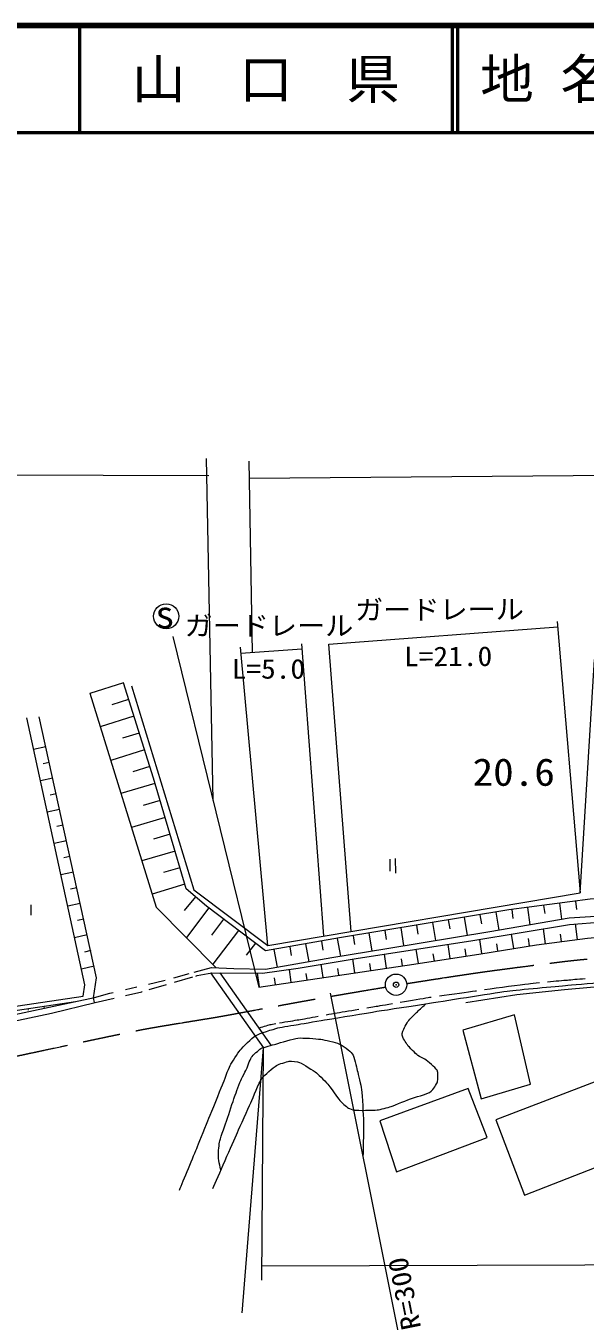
# Model space of a CAD drawing. Units: millimetres, scale not verified. Extents: x 40000 to 680000, y 20000 to 380000.
# Drawn here: x 327960 to 380194, y 260570 to 380000 of the extents above; entities that cross this region are included whole.
import ezdxf
from ezdxf.enums import TextEntityAlignment as Align

# ---------------------------------------------------------------- set-up
doc = ezdxf.new("R2010")
doc.units = ezdxf.units.MM
doc.header["$LTSCALE"] = 1000
doc.header["$PDMODE"] = 32
doc.header["$PDSIZE"] = 500
doc.linetypes.add('CHAIN', pattern=[18.5, 12, -1.5, 3.5, -1.5])
for name, color, linetype, lineweight in [('M-BGD', 7, 'Continuous', 13), ('M-BGD-OTRS1', 7, 'Continuous', 13), ('M-BMK', 2, 'CHAIN', 13), ('M-BMK-SRVR', 3, 'Continuous', 13), ('M-STR-HTXT', 7, 'Continuous', 13), ('M-TTL', 2, 'Continuous', 140), ('M-TTL-LINE', 7, 'Continuous', 50), ('M-TTL-TXT', 7, 'Continuous', 13)]:
    doc.layers.add(name, color=color, linetype=linetype, lineweight=lineweight)
doc.styles.add('ＭＳ ゴシック', font='')
doc.styles.get('ＭＳ ゴシック').set_extended_font_data('MS Gothic')

msp = doc.modelspace()

# ---------------------------------------------------------------- linework, layer by layer
at = {"layer": 'M-BGD'}
for p, q in [((337084, 318617), (333965, 317636)), ((337574, 317058), (336011, 316566)), ((338064, 315499), (334931, 314513)), ((338557, 313932), (336987, 313438)), ((329844, 312656), (328712, 312407)), ((339050, 312365), (335901, 311375)), ((330166, 311191), (329598, 311066)), ((339545, 310791), (337969, 310295)), ((330488, 309726), (329349, 309475)), ((330811, 308261), (330239, 308135)), ((340032, 309214), (336861, 308272)), ((340503, 307628), (338926, 307160)), ((331133, 306796), (329987, 306544)), ((340974, 306042), (337838, 305111)), ((331455, 305331), (330880, 305204)), ((331777, 303866), (330624, 303612)), ((341440, 304474), (339881, 304011)), ((332100, 302401), (331521, 302274)), ((341906, 302906), (338804, 301985)), ((362451, 302202), (362490, 300840)), ((342366, 301355), (340824, 300897)), ((361932, 302149), (361937, 301044)), ((332422, 300936), (331262, 300681)), ((342826, 299805), (339760, 298894)), ((332744, 299471), (332162, 299343)), ((343828, 298626), (342742, 297361)), ((328460, 297893), (328460, 296909)), ((333066, 298006), (331900, 297749)), ((345052, 297596), (342958, 294829)), ((373317, 297445), (373427, 296621)), ((374804, 297643), (375018, 296031)), ((376291, 297840), (376394, 297063)), ((377777, 298038), (377977, 296541)), ((379264, 298236), (379368, 297459)), ((333389, 296541), (332804, 296412)), ((346436, 296549), (345314, 295067)), ((365916, 296228), (366193, 294558)), ((367396, 296473), (367535, 295636)), ((368876, 296718), (369154, 295041)), ((370356, 296963), (370495, 296124)), ((371836, 297208), (372113, 295531)), ((333711, 295076), (332537, 294818)), ((347820, 295502), (345427, 292340)), ((358517, 295003), (358655, 294170)), ((359997, 295248), (360272, 293586)), ((361477, 295493), (361614, 294662)), ((362957, 295738), (363232, 294076)), ((364436, 295983), (364574, 295150)), ((373508, 293814), (373296, 295150)), ((376475, 294258), (376296, 295653)), ((377963, 294449), (377871, 295163)), ((379450, 294641), (379263, 296101)), ((349401, 294306), (348549, 293181)), ((352606, 293976), (352751, 293149)), ((354083, 294236), (354375, 292579)), ((355560, 294496), (355706, 293665)), ((357037, 294756), (357331, 293090)), ((367581, 292882), (367377, 294192)), ((370545, 293344), (370338, 294654)), ((372027, 293579), (371922, 294240)), ((374990, 294048), (374882, 294730)), ((334033, 293611), (333445, 293481)), ((351128, 293716), (351419, 292063)), ((358682, 291536), (358490, 292830)), ((361650, 291977), (361455, 293288)), ((363133, 292197), (363036, 292855)), ((364617, 292421), (364411, 293739)), ((366099, 292651), (365997, 293308)), ((369063, 293113), (368961, 293768)), ((334355, 292146), (333175, 291886)), ((341783, 291082), (343228, 291475)), ((349780, 290215), (349588, 291510)), ((352747, 290655), (352569, 291858)), ((354231, 290875), (354140, 291485)), ((355715, 291096), (355531, 292333)), ((357199, 291316), (357105, 291949)), ((360166, 291757), (360069, 292408)), ((337292, 289983), (338338, 290231)), ((339502, 289979), (341097, 290442)), ((341867, 290665), (343549, 291153)), ((351264, 290435), (351171, 291059)), ((328169, 288184), (328189, 288047)), ((329653, 288404), (329680, 288221))]:
    msp.add_line(p, q, dxfattribs=at)
for points in [[(337855, 318325), (343659, 299303), (350565, 294100), (379717, 299015), (381031, 320791)], [(475144, 298609), (470574, 298585), (465986, 298705), (462090, 298784), (456719, 298851), (453328, 299010), (447610, 298957), (443169, 298997), (439047, 299077), (432359, 299077), (427439, 299077), (421575, 299183), (412640, 299263), (393527, 299177), (386407, 298740), (380649, 298421), (373057, 297410), (357234, 294791), (350359, 293581), (344841, 297756), (342953, 299378), (339881, 309723), (337084, 318617)], [(333962, 317646), (340138, 297671), (345750, 292014)], [(314881, 286615), (333319, 289346), (333496, 290411), (328073, 315343)], [(334376, 288759), (334283, 289196), (334590, 291078), (329228, 315454)], [(309061, 311499), (314063, 286093), (332620, 288844)], [(343678, 291598), (345292, 292038), (347379, 291931), (350358, 291878), (356527, 292955), (361660, 293819), (371287, 295388), (378693, 296665), (387163, 297210), (393944, 297689), (400487, 298154), (407348, 298141), (413943, 297955), (422041, 297795), (432638, 297702), (441826, 297503), (448687, 297622), (454245, 297901), (456346, 297968), (459511, 298061), (464816, 297968), (469842, 297782), (475237, 297658)], [(343845, 291239), (343965, 291274), (345351, 291548), (350056, 291506), (353380, 291971), (358803, 292883), (369699, 294547), (378712, 296058), (388139, 296789), (398725, 297553), (407886, 297580), (417261, 297433), (448889, 297157), (456736, 297460), (464475, 297500), (472533, 297340), (475271, 297315)], [(349730, 290207), (364189, 292354), (370425, 293325), (375624, 294149), (380384, 294761), (387033, 295372), (397923, 296130), (401673, 296476), (406061, 296529), (413220, 296467), (416569, 296264), (424727, 296274), (431701, 296213), (448842, 296080), (451728, 296173), (456430, 296220), (464560, 296268), (471218, 296325), (475362, 296385)], [(369026, 288779), (373794, 289520), (378238, 289994), (382740, 290374), (386226, 290640), (390310, 291011), (395534, 291362), (400226, 291657), (403711, 291827)], [(339431, 290490), (340850, 290828), (340972, 290861)], [(306732, 282773), (330367, 287779), (334449, 288777), (336221, 289183)], [(326357, 287517), (334388, 289219), (335811, 289631), (336117, 289703)], [(337287, 289428), (338796, 289774), (338837, 289786)]]:
    msp.add_lwpolyline(points, dxfattribs=at)
for points in [[(368742, 286181), (370482, 279762), (375071, 281137), (373590, 287617)], [(371822, 277806), (374518, 270769), (387738, 275956), (384748, 282763)], [(361005, 277724), (362568, 272945), (371013, 276166), (369259, 280732)]]:
    msp.add_lwpolyline(points, close=True, dxfattribs=at)
msp.add_circle((362527, 290426), 996, dxfattribs=at)
for points, knots in [([(342320, 271241), (342656, 272055), (343660, 274497), (343993, 275312), (344209, 275840), (344852, 277424), (345066, 277952), (345320, 278578), (346079, 280454), (346331, 281080), (346475, 281438), (346873, 282530), (347049, 282875), (347205, 283179), (347758, 284050), (347980, 284311), (348235, 284612), (349075, 285466), (349416, 285667), (349796, 285891), (351077, 286272), (351503, 286385), (351872, 286483), (353003, 286652), (353378, 286717), (353923, 286812), (355559, 287092), (356104, 287183), (357032, 287337), (359816, 287793), (360745, 287941), (361659, 288086), (364404, 288504), (365319, 288645), (366834, 288880), (371375, 289624), (372896, 289823), (374026, 289971), (377431, 290274), (378566, 290379), (379280, 290444), (381423, 290619), (382137, 290673), (385185, 290904), (394332, 291566), (397380, 291801), (398400, 291880), (401457, 292171), (402477, 292241), (403536, 292313), (406716, 292490), (407777, 292510), (409673, 292546), (415364, 292546), (417260, 292522), (418721, 292503), (423101, 292352), (424560, 292294), (427190, 292188), (435075, 291793), (437705, 291698), (440494, 291597), (448864, 291377), (451654, 291312), (453990, 291214), (456165, 291161), (458103, 291130)], [0, 0, 0, 0, 1, 1, 1, 2, 2, 2, 3, 3, 3, 4, 4, 4, 5, 5, 5, 6, 6, 6, 7, 7, 7, 8, 8, 8, 9, 9, 9, 10, 10, 10, 11, 11, 11, 12, 12, 12, 13, 13, 13, 14, 14, 14, 15, 15, 15, 16, 16, 16, 17, 17, 17, 18, 18, 18, 19, 19, 19, 20, 20, 20, 21, 21, 21, 22, 22, 22, 22]), ([(370786, 289974), (372086, 290153), (374101, 290430), (374884, 290522), (375111, 290549), (375483, 290586), (375908, 290627)], [0, 0, 0, 0, 1, 1, 1, 2, 2, 2, 2]), ([(376670, 290699), (377406, 290768), (378146, 290834), (378514, 290867), (378861, 290899), (379485, 290954), (380165, 291013)], [0, 0, 0, 0, 1, 1, 1, 2, 2, 2, 2]), ([(362925, 288795), (363930, 288968), (365014, 289153), (365523, 289232), (365604, 289245), (365700, 289259), (365809, 289275)], [0, 0, 0, 0, 1, 1, 1, 2, 2, 2, 2]), ([(366565, 289385), (367716, 289550), (369295, 289768), (369937, 289857), (369966, 289861), (369996, 289865), (370028, 289869)], [0, 0, 0, 0, 1, 1, 1, 2, 2, 2, 2]), ([(345436, 271399), (345891, 272444), (347264, 275576), (347725, 276619), (347972, 277179), (348723, 278854), (348975, 279411), (349180, 279867), (349727, 281274), (350012, 281685), (350219, 281984), (351073, 282689), (351382, 282882), (351593, 283013), (352317, 283243), (352564, 283275), (352756, 283300), (353349, 283236), (353527, 283160), (353868, 283013), (354811, 282414), (355102, 282185), (355360, 281983), (356044, 281269), (356255, 281018), (356479, 280753), (357047, 279877), (357273, 279614), (357412, 279452), (357897, 279029), (358074, 278909), (358166, 278846), (358485, 278719), (358596, 278712), (359030, 278683), (360339, 278690), (360772, 278733), (361037, 278759), (361811, 278970), (362064, 279056), (362470, 279193), (363655, 279698), (364058, 279844), (364240, 279910), (364807, 280044), (364989, 280110), (365157, 280170), (365673, 280351), (365806, 280471), (365964, 280613), (366327, 281159), (366385, 281364), (366444, 281570), (366470, 282249), (366366, 282437), (366216, 282707), (365462, 283284), (365217, 283472), (365101, 283561), (364684, 283722), (364571, 283814), (364354, 283990), (363755, 284581), (363583, 284802), (363455, 284967), (363123, 285517), (363089, 285723), (363066, 285867), (363259, 286282), (363317, 286416), (363370, 286538), (363557, 286892), (363640, 286996), (363798, 287193), (364334, 287730), (364514, 287907), (364670, 288061), (365153, 288503), (365319, 288645)], [0, 0, 0, 0, 1, 1, 1, 2, 2, 2, 3, 3, 3, 4, 4, 4, 5, 5, 5, 6, 6, 6, 7, 7, 7, 8, 8, 8, 9, 9, 9, 10, 10, 10, 11, 11, 11, 12, 12, 12, 13, 13, 13, 14, 14, 14, 15, 15, 15, 16, 16, 16, 17, 17, 17, 18, 18, 18, 19, 19, 19, 20, 20, 20, 21, 21, 21, 22, 22, 22, 23, 23, 23, 24, 24, 24, 25, 25, 25, 26, 26, 26, 26]), ([(356012, 287620), (356360, 287682), (356661, 287736), (356853, 287769), (357289, 287845), (358179, 287994), (359052, 288139)], [0, 0, 0, 0, 1, 1, 1, 2, 2, 2, 2]), ([(359807, 288265), (360325, 288352), (360780, 288428), (361055, 288474), (361313, 288517), (361718, 288587), (362186, 288668)], [0, 0, 0, 0, 1, 1, 1, 2, 2, 2, 2]), ([(349733, 286362), (349933, 286453), (350562, 286660), (350777, 286706), (350900, 286732), (351081, 286765), (351294, 286802)], [0, 0, 0, 0, 1, 1, 1, 2, 2, 2, 2]), ([(351646, 286862), (352308, 286973), (353104, 287097), (353449, 287158), (353808, 287220), (354543, 287354), (355258, 287483)], [0, 0, 0, 0, 1, 1, 1, 2, 2, 2, 2]), ([(346180, 273101), (346096, 273370), (345954, 274208), (345944, 274490), (345935, 274765), (346022, 275590), (346087, 275857), (346188, 276271), (346635, 277468), (346771, 277871), (346911, 278288), (347318, 279545), (347464, 279960), (347584, 280301), (347958, 281319), (348100, 281651), (348169, 281810), (348445, 282254), (348518, 282411), (348631, 282653), (348880, 283425), (349031, 283646), (349168, 283845), (349712, 284346), (349924, 284462), (350179, 284601), (351031, 284811), (351311, 284890), (351721, 285006), (352947, 285396), (353372, 285441), (353795, 285485), (355077, 285384), (355499, 285327), (355846, 285279), (356881, 285063), (357199, 284918), (357482, 284790), (358268, 284244), (358443, 283987), (358629, 283716), (358826, 282729), (358909, 282411), (358999, 282062), (359265, 281012), (359308, 280654), (359381, 280049), (359465, 278223), (359488, 277614), (359499, 277343), (359483, 276528), (359479, 276256), (359473, 275901), (359451, 274835), (359441, 274480)], [0, 0, 0, 0, 1, 1, 1, 2, 2, 2, 3, 3, 3, 4, 4, 4, 5, 5, 5, 6, 6, 6, 7, 7, 7, 8, 8, 8, 9, 9, 9, 10, 10, 10, 11, 11, 11, 12, 12, 12, 13, 13, 13, 14, 14, 14, 15, 15, 15, 16, 16, 16, 17, 17, 17, 18, 18, 18, 18])]:
    msp.add_open_spline(points, degree=3, knots=knots, dxfattribs=at)
at = {"layer": 'M-BGD-OTRS1'}
for p, q in [((345226, 291523), (350153, 284539)), ((346083, 291541), (350857, 284767))]:
    msp.add_line(p, q, dxfattribs=at)
at = {"layer": 'M-BMK'}
for points, knots in [([(363517, 290534), (363552, 290539), (363584, 290545), (363616, 290550), (364989, 290770), (369113, 291408), (370490, 291600), (372187, 291836), (377284, 292503), (378987, 292690), (380407, 292846), (384676, 293220), (386101, 293315), (388833, 293497), (397033, 293969), (399769, 294075), (402501, 294181), (410702, 294357), (413435, 294377), (415455, 294391), (421512, 294266), (423531, 294244), (427481, 294201), (439329, 294100), (443279, 294050), (446867, 294004), (457624, 293805), (461223, 293766)], [0, 0, 0, 0, 1, 1, 1, 2, 2, 2, 3, 3, 3, 4, 4, 4, 5, 5, 5, 6, 6, 6, 7, 7, 7, 8, 8, 8, 9, 9, 9, 9]), ([(265930, 270389), (266043, 270419), (266140, 270443), (266214, 270460), (267273, 270694), (270470, 271312), (271533, 271533), (273319, 271904), (278674, 273038), (280458, 273423), (282414, 273845), (288277, 275133), (290230, 275568), (293196, 276228), (302087, 278237), (305053, 278897), (308655, 279700), (319463, 282097), (323069, 282881), (326204, 283562), (335608, 285598), (338754, 286223), (340203, 286511), (344584, 287192), (346039, 287448), (347462, 287699), (351722, 288501), (353143, 288759), (353883, 288894), (356106, 289288), (356847, 289414), (357748, 289569), (359850, 289925), (361554, 290209)], [0, 0, 0, 0, 1, 1, 1, 2, 2, 2, 3, 3, 3, 4, 4, 4, 5, 5, 5, 6, 6, 6, 7, 7, 7, 8, 8, 8, 9, 9, 9, 10, 10, 10, 11, 11, 11, 11])]:
    msp.add_open_spline(points, degree=3, knots=knots, dxfattribs=at)
at = {"layer": 'M-BMK-SRVR'}
msp.add_point((362527, 290426), dxfattribs=at)
at = {"layer": 'M-STR-HTXT'}
for p, q in [((345451, 307624), (344840, 339568)), ((348795, 339334), (349095, 321465)), ((90964, 338822), (345058, 337969)), ((348821, 337742), (475442, 338761)), ((377557, 324335), (379717, 299015)), ((341686, 322947), (349730, 290207)), ((350565, 294100), (347998, 321940)), ((348050, 321378), (353748, 321808)), ((353713, 322268), (355772, 294978)), ((356370, 289650), (362829, 257425)), ((349987, 262827), (350153, 284539))]:
    msp.add_line(p, q, dxfattribs=at)
for points in [[(358327, 295409), (356263, 322236), (377617, 323835)], [(309055, 244311), (347669, 253568), (350153, 284539)], [(349997, 264183), (540953, 264751), (556282, 263401)]]:
    msp.add_lwpolyline(points, dxfattribs=at)
msp.add_circle((341076, 324833), 1170, dxfattribs=at)
at = {"layer": 'M-TTL'}
msp.add_line((680000, 380000), (40000, 380000), dxfattribs=at)
at = {"layer": 'M-TTL-LINE'}
for p, q in [((333000, 380000), (333000, 370000)), ((367750, 380000), (367750, 370000)), ((368250, 380000), (368250, 370000)), ((40000, 370000), (680000, 370000))]:
    msp.add_line(p, q, dxfattribs=at)

# ---------------------------------------------------------------- texts
at = {"layer": 'M-BGD', "style": 'ＭＳ ゴシック', "width": 1.1}
msp.add_text('20.6', height=2566, dxfattribs=at).set_placement((369667, 308233), align=Align.BOTTOM_LEFT)
at = {"layer": 'M-STR-HTXT', "style": 'ＭＳ ゴシック'}
for s, rotation, width, p in [('ガードレール', 0.206, 1.05, (358709, 323969)), ('L=21.0', 0.206, 1.1, (363277, 319614)), ('R=300', 101.334, 1.1, (365411, 258503))]:
    msp.add_text(s, height=1833, rotation=rotation, dxfattribs=dict(at, width=width)).set_placement(p, align=Align.BOTTOM_LEFT)
msp.add_text('s', height=2566, rotation=2.289, dxfattribs=at).set_placement((340944, 325010), align=Align.MIDDLE_CENTER)
for s, width, p in [('ガードレール', 1.05, (342788, 322487)), ('L=5.0', 1.1, (347186, 318460))]:
    msp.add_text(s, height=1833, dxfattribs=dict(at, width=width)).set_placement(p, align=Align.BOTTOM_LEFT)
at = {"layer": 'M-TTL-TXT', "style": 'ＭＳ ゴシック'}
msp.add_text('山\u3000口\u3000県', height=3666, dxfattribs=at).set_placement((350375, 375000), align=Align.MIDDLE_CENTER)
msp.add_text('地 名      長門市日置中', height=3666, dxfattribs=at).set_placement((370380, 375000), align=Align.MIDDLE_LEFT)

doc.saveas('drawing.dxf')
